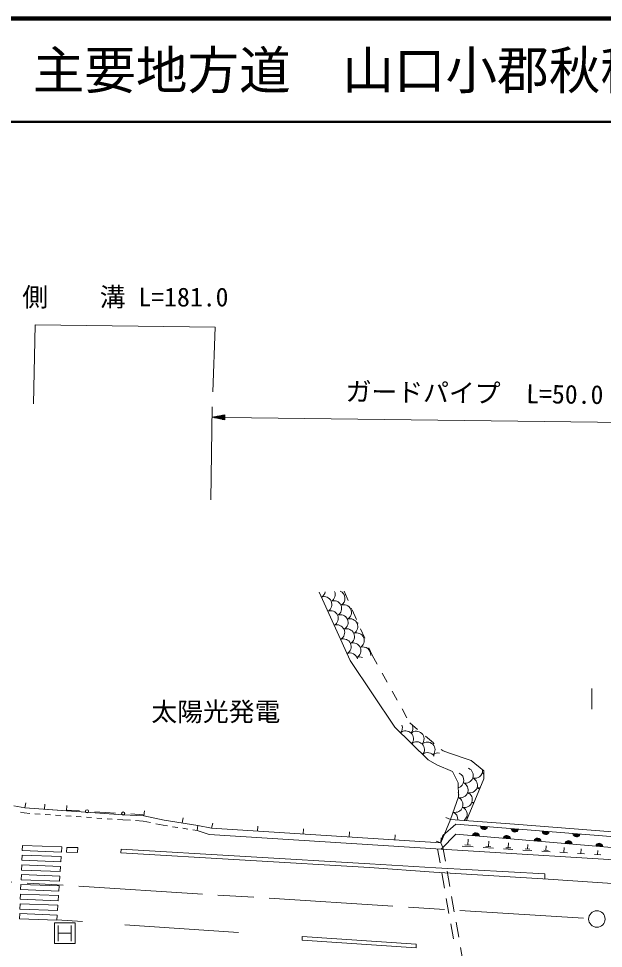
# Model space of a CAD drawing. Units: millimetres, scale not verified. Extents: x 40000 to 680000, y 20000 to 380000.
# Drawn here: x 215375 to 272031, y 289843 to 380000 of the extents above; entities that cross this region are included whole.
import ezdxf
from ezdxf.enums import TextEntityAlignment as Align

# ---------------------------------------------------------------- set-up
doc = ezdxf.new("R2010")
doc.units = ezdxf.units.MM
doc.header["$LTSCALE"] = 1000
doc.linetypes.add('CHAIN', pattern=[18.5, 12, -1.5, 3.5, -1.5])
for name, color, linetype, lineweight in [('M-BGD', 7, 'Continuous', 13), ('M-BMK', 2, 'CHAIN', 13), ('M-BMK-SRVR', 3, 'Continuous', 13), ('M-STR-HTXT', 7, 'Continuous', 13), ('M-STR-STRC', 7, 'Continuous', 13), ('M-STR-STRD', 7, 'Continuous', 13), ('M-TTL', 2, 'Continuous', 140), ('M-TTL-LINE', 7, 'Continuous', 50)]:
    doc.layers.add(name, color=color, linetype=linetype, lineweight=lineweight)
doc.layers.add('M-BGD-HTXT', color=7, linetype='Continuous')
doc.layers.add('M-TTL-TXT', color=7, linetype='Continuous')
doc.styles.add('ＭＳ ゴシック', font='')
doc.styles.get('ＭＳ ゴシック').set_extended_font_data('MS Gothic')

msp = doc.modelspace()

# ---------------------------------------------------------------- linework, layer by layer
at = {"layer": 'M-BGD'}
for p, q in [((247512, 317763), (244480, 324401)), ((246902, 324491), (247303, 323575)), ((247705, 322659), (248106, 321743)), ((248507, 320827), (248908, 319911)), ((249309, 318995), (249629, 318266)), ((249629, 318266), (250116, 317392)), ((251826, 311296), (247512, 317763)), ((250603, 316519), (251090, 315646)), ((251578, 314773), (252065, 313899)), ((270926, 315049), (270926, 313049)), ((252526, 313072), (253001, 312192)), ((255047, 308112), (251826, 311296)), ((253265, 311702), (254031, 311060)), ((254797, 310418), (255564, 309775)), ((256330, 309133), (256500, 308991)), ((220086, 303255), (221261, 303182)), ((222758, 303091), (224755, 302968)), ((226252, 302876), (227427, 302804)), ((257222, 302353), (256282, 300067)), ((257222, 302353), (256759, 302544)), ((256282, 300067), (234075, 301497)), ((233846, 300879), (256318, 299467)), ((256282, 300067), (255820, 300257)), ((256282, 300067), (255820, 300257)), ((258887, 299854), (258922, 300428)), ((260887, 299721), (260920, 300256)), ((255965, 299489), (256202, 298144)), ((256487, 299643), (256282, 300067)), ((256487, 299643), (256722, 298310)), ((259417, 299678), (258340, 299744)), ((259156, 299838), (258618, 299871)), ((261380, 299557), (260378, 299618)), ((261137, 299706), (260636, 299737)), ((263273, 299441), (262342, 299498)), ((263048, 299579), (262583, 299608)), ((262815, 299593), (262846, 300090)), ((265099, 299328), (264237, 299381)), ((264890, 299457), (264459, 299483)), ((264675, 299470), (264703, 299929)), ((266667, 299338), (266269, 299363)), ((266468, 299351), (266494, 299775)), ((268191, 299138), (268221, 299626)), ((269859, 299036), (269887, 299482)), ((271468, 298937), (271493, 299344)), ((266859, 299220), (266064, 299269)), ((268557, 299116), (267825, 299161)), ((270194, 299015), (269524, 299056)), ((271773, 298918), (271162, 298956)), ((256375, 297159), (256635, 295681)), ((256895, 297325), (257155, 295848)), ((257328, 294863), (257588, 293386)), ((256808, 294697), (257068, 293219)), ((257241, 292234), (257501, 290757)), ((257761, 292401), (258021, 290923)), ((258194, 289939), (258454, 288461))]:
    msp.add_line(p, q, dxfattribs=at)
for points in [[(260446, 307072), (259208, 308076), (257020, 308794), (256500, 308991)], [(257222, 302353), (257989, 304524), (257953, 305905), (257397, 306982), (255908, 307628), (255047, 308112)], [(258756, 302236), (260446, 306300), (260446, 307072)], [(302033, 298311), (301442, 298770), (287355, 300012), (263424, 301878), (257222, 302353)], [(256282, 300067), (256490, 300800), (257743, 301877), (284116, 299776), (302033, 298311)], [(304553, 297216), (273591, 299564), (257730, 300932), (256318, 299467)], [(256318, 299467), (277289, 298179), (292364, 297296), (306018, 296493)]]:
    msp.add_lwpolyline(points, dxfattribs=at)
for points in [[(219549, 299683), (215758, 299828), (215726, 299328), (219516, 299184)], [(219487, 298739), (215720, 298883), (215687, 298384), (219454, 298240)], [(219425, 297796), (215681, 297938), (215649, 297439), (219392, 297296)], [(219363, 296852), (215643, 296994), (215610, 296495), (219330, 296353)], [(219301, 295908), (215604, 296049), (215572, 295550), (219268, 295409)], [(219239, 294964), (215566, 295105), (215533, 294606), (219207, 294465)], [(219177, 294021), (215527, 294160), (215494, 293661), (219145, 293522)], [(215489, 293216), (215456, 292716), (219083, 292578), (219116, 293077)]]:
    msp.add_lwpolyline(points, close=True, dxfattribs=at)
for centre in [(222010, 303137), (225503, 302922)]:
    msp.add_circle(centre, 150, dxfattribs=at)
for centre, radius, start, end in [((244972, 323200), 752, 298.49874, 110.599), ((244349, 324564), 752, 298.49874, 349.23206), ((245297, 324173), 752, 298.49874, 22.23355), ((246246, 323781), 752, 298.49874, 67.73603), ((247194, 323390), 752, 100.23913, 110.599), ((246571, 324754), 752, 298.49874, 308.91167), ((245920, 322808), 752, 298.49874, 110.599), ((246869, 322417), 752, 298.49874, 110.599), ((247194, 323390), 752, 298.49874, 307.07158), ((245595, 321835), 752, 298.49874, 110.599), ((246544, 321444), 752, 298.49874, 110.599), ((247817, 322025), 752, 102.06522, 110.599), ((246218, 320471), 752, 298.49874, 110.599), ((247492, 321052), 752, 298.49874, 110.599), ((248440, 320661), 752, 103.87945, 110.599), ((247817, 322025), 752, 298.49874, 305.24549), ((247167, 320079), 752, 298.49874, 110.599), ((248115, 319688), 752, 298.49874, 110.599), ((246842, 319106), 752, 298.49874, 110.599), ((247790, 318715), 752, 298.49874, 110.599), ((249063, 319297), 752, 105.68383, 110.599), ((248440, 320661), 752, 298.49874, 303.43127), ((247465, 317742), 752, 14.11535, 110.599), ((248738, 318324), 752, 352.96325, 110.599), ((249063, 319297), 752, 298.49874, 301.62689), ((249687, 317932), 752, 107.48028, 110.599), ((248413, 317351), 752, 67.5569, 110.599), ((251810, 311239), 752, 319.27085, 19.61667), ((252836, 311210), 752, 319.27085, 20.32702), ((252877, 310185), 752, 319.27085, 131.37111), ((253902, 310155), 752, 319.27085, 131.37111), ((253861, 311180), 752, 319.27085, 321.32658), ((254928, 310125), 752, 129.28555, 131.37111), ((253944, 309130), 752, 319.27085, 131.37111), ((254969, 309100), 752, 319.27085, 131.37111), ((254928, 310125), 752, 319.27085, 330.78136), ((255995, 309071), 752, 119.52114, 131.37111), ((255010, 308075), 752, 32.1362, 131.37111), ((256036, 308046), 752, 80.33499, 131.37111), ((257762, 306140), 752, 285.69502, 66.59152), ((258672, 306614), 752, 254.49126, 66.59152), ((259582, 307088), 752, 254.49126, 0.42702), ((260492, 307562), 752, 254.49126, 266.54181), ((259992, 306147), 752, 52.818, 66.59152), ((258172, 305199), 752, 254.49126, 66.59152), ((259082, 305673), 752, 254.49126, 66.59152), ((257262, 304725), 752, 344.96806, 18.00768), ((258582, 304259), 752, 254.49126, 66.59152), ((259492, 304733), 752, 45.61682, 66.59152), ((259992, 306147), 752, 254.49126, 276.10875), ((257673, 303785), 752, 254.49126, 66.59152), ((259492, 304733), 752, 254.49126, 269.23091), ((258993, 303319), 752, 52.17739, 66.59152), ((257173, 302371), 752, 354.59055, 66.59152), ((258083, 302845), 752, 307.96861, 66.59152), ((258993, 303319), 752, 254.49126, 262.67034), ((258493, 301904), 752, 58.53829, 66.59152), ((260467, 301714), 354, 184.24331, 346.64848), ((260467, 301714), 283, 186.46734, 344.42445), ((260467, 301714), 212, 190.21367, 340.67812), ((260467, 301714), 142, 197.9254, 332.96639), ((260467, 301714), 100, 208.24306, 322.64873), ((263457, 301476), 354, 184.24331, 346.64848), ((263457, 301476), 283, 186.46734, 344.42445), ((263457, 301476), 212, 190.21367, 340.67812), ((263457, 301476), 142, 197.9254, 332.96639), ((263457, 301476), 100, 208.24306, 322.64873), ((266448, 301238), 354, 184.24331, 346.64848), ((266448, 301238), 283, 186.46734, 344.42445), ((266448, 301238), 212, 190.21367, 340.67812), ((266448, 301238), 142, 197.9254, 332.96639), ((266448, 301238), 100, 208.24306, 322.64873), ((259678, 300710), 354, 3.86757, 166.27275), ((259678, 300710), 283, 6.09161, 164.04871), ((259678, 300710), 212, 9.83794, 160.30239), ((259678, 300710), 142, 17.54967, 152.59066), ((259678, 300710), 100, 27.86733, 142.27299), ((262667, 300452), 354, 3.86757, 166.27275), ((262667, 300452), 283, 6.09161, 164.04871), ((262667, 300452), 212, 9.83794, 160.30239), ((262667, 300452), 142, 17.54967, 152.59066), ((262667, 300452), 100, 27.86733, 142.27299), ((265656, 300194), 354, 3.86757, 166.27275), ((265656, 300194), 283, 6.09161, 164.04871), ((265656, 300194), 212, 9.83794, 160.30239), ((265656, 300194), 142, 17.54967, 152.59066), ((265656, 300194), 100, 27.86733, 142.27299), ((268644, 299937), 354, 3.86757, 166.27275), ((269438, 301000), 354, 184.24331, 346.64848), ((269438, 301000), 283, 186.46734, 344.42445), ((269438, 301000), 212, 190.21367, 340.67812), ((269438, 301000), 142, 197.9254, 332.96639), ((269438, 301000), 100, 208.24306, 322.64873), ((268644, 299937), 283, 6.09161, 164.04871), ((268644, 299937), 212, 9.83794, 160.30239), ((268644, 299937), 142, 17.54967, 152.59066), ((268644, 299937), 100, 27.86733, 142.27299), ((271633, 299679), 354, 3.86757, 166.27275), ((271633, 299679), 283, 6.09161, 164.04871), ((271633, 299679), 212, 9.83794, 160.30239), ((271633, 299679), 142, 17.54967, 152.59066), ((271633, 299679), 100, 27.86733, 142.27299)]:
    msp.add_arc(centre, radius, start, end, dxfattribs=at)
at = {"layer": 'M-BMK'}
msp.add_line((184273, 298204), (270605, 292743), dxfattribs=at)
at = {"layer": 'M-BMK-SRVR'}
msp.add_circle((271403, 292692), 800, dxfattribs=at)
at = {"layer": 'M-STR-HTXT'}
for p, q in [((234011, 333352), (234125, 342352)), ((234113, 341352), (235366, 341586)), ((234113, 341352), (235359, 341086)), ((234113, 341352), (235363, 341336)), ((235362, 341286), (234362, 341299)), ((235363, 341386), (234363, 341399)), ((234611, 341245), (235361, 341236)), ((234614, 341445), (235364, 341436)), ((235361, 341186), (234861, 341192)), ((235365, 341486), (234865, 341492)), ((235110, 341139), (235360, 341136)), ((235115, 341539), (235365, 341536)), ((235359, 341086), (235366, 341586)), ((235363, 341336), (283667, 340722))]:
    msp.add_line(p, q, dxfattribs=at)
at = {"layer": 'M-STR-STRC'}
for p, q in [((218839, 290309), (218839, 292309)), ((218839, 292309), (220839, 292309)), ((220839, 292309), (220839, 290309)), ((219214, 292059), (219214, 290559)), ((219214, 291309), (220464, 291309)), ((220464, 292059), (220464, 290559)), ((220839, 290309), (218839, 290309))]:
    msp.add_line(p, q, dxfattribs=at)
at = {"layer": 'M-STR-STRD'}
for p, q in [((216823, 342642), (216989, 350293)), ((216989, 350293), (234425, 350071)), ((234201, 343818), (234425, 350071)), ((215974, 303474), (216059, 303967)), ((217890, 303340), (217925, 303839)), ((214911, 303658), (215974, 303474)), ((215974, 303474), (214911, 303658)), ((215560, 303038), (215914, 302977)), ((215914, 302977), (216461, 302939)), ((215974, 303474), (225519, 302807)), ((220015, 303192), (215974, 303474)), ((220015, 303192), (220050, 303691)), ((227499, 302689), (227584, 303182)), ((216960, 302904), (217459, 302869)), ((217957, 302834), (218456, 302800)), ((218955, 302765), (219454, 302730)), ((219952, 302695), (220451, 302660)), ((220950, 302625), (221449, 302590)), ((221948, 302555), (222446, 302521)), ((222945, 302486), (223444, 302451)), ((223943, 302416), (224442, 302381)), ((224940, 302346), (225487, 302308)), ((226210, 302265), (225487, 302308)), ((227499, 302689), (225519, 302807)), ((227432, 302192), (226709, 302235)), ((227432, 302192), (228165, 302037)), ((227499, 302689), (229477, 302271)), ((229477, 302271), (232754, 301776)), ((231231, 302017), (231317, 302509)), ((228655, 301934), (229388, 301779)), ((229388, 301779), (229798, 301717)), ((230292, 301642), (230786, 301568)), ((231281, 301493), (231775, 301418)), ((232270, 301344), (232679, 301282)), ((232679, 301282), (232754, 301776)), ((232679, 301282), (233846, 300879)), ((232754, 301776), (234075, 301497)), ((234075, 301497), (232754, 301776)), ((234075, 301497), (234179, 301986)), ((256282, 300067), (234075, 301497)), ((238517, 301211), (238549, 301710)), ((242958, 300925), (242990, 301424)), ((247400, 300639), (247432, 301138)), ((251841, 300353), (251873, 300852)), ((256282, 300067), (256314, 300566)), ((220042, 299640), (220024, 299166)), ((220042, 299640), (221112, 299614)), ((221112, 299614), (221094, 299140)), ((225283, 299114), (225305, 299458)), ((220024, 299166), (221094, 299140)), ((266360, 296566), (266366, 297062)), ((221573, 292462), (219084, 292600)), ((236682, 291374), (225652, 292143)), ((253888, 290249), (242858, 290989)), ((242858, 290989), (242858, 290654)), ((253888, 289914), (242858, 290654)), ((253888, 290249), (253888, 289914))]:
    msp.add_line(p, q, dxfattribs=at)
for points in [[(225305, 299458), (249394, 298051), (255805, 297651), (266366, 297062)], [(225283, 299114), (249360, 297684), (255614, 297242), (266689, 296545), (283395, 295431), (296948, 294598), (314018, 293578)]]:
    msp.add_lwpolyline(points, dxfattribs=at)
at = {"layer": 'M-TTL'}
msp.add_line((680000, 380000), (40000, 380000), dxfattribs=at)
at = {"layer": 'M-TTL-LINE'}
msp.add_line((40000, 370000), (680000, 370000), dxfattribs=at)

# ---------------------------------------------------------------- texts
at = {"layer": 'M-BGD-HTXT', "style": 'ＭＳ ゴシック'}
msp.add_text('太陽光発電', height=1833, dxfattribs=at).set_placement((234483, 311329), align=Align.BOTTOM_CENTER)
at = {"layer": 'M-STR-HTXT', "style": 'ＭＳ ゴシック'}
msp.add_text('側\u3000\u3000溝 L=181.0', height=1833, dxfattribs=at).set_placement((225720, 351536), align=Align.BOTTOM_CENTER)
msp.add_text('ガードパイプ  L=50.0', height=1833, rotation=359.272, dxfattribs=at).set_placement((259530, 342229), align=Align.BOTTOM_CENTER)
at = {"layer": 'M-TTL-TXT', "style": 'ＭＳ ゴシック'}
msp.add_text('主要地方道\u3000山口小郡秋穂線', height=3666, dxfattribs=at).set_placement((216734, 375000), align=Align.MIDDLE_LEFT)

doc.saveas('drawing.dxf')
